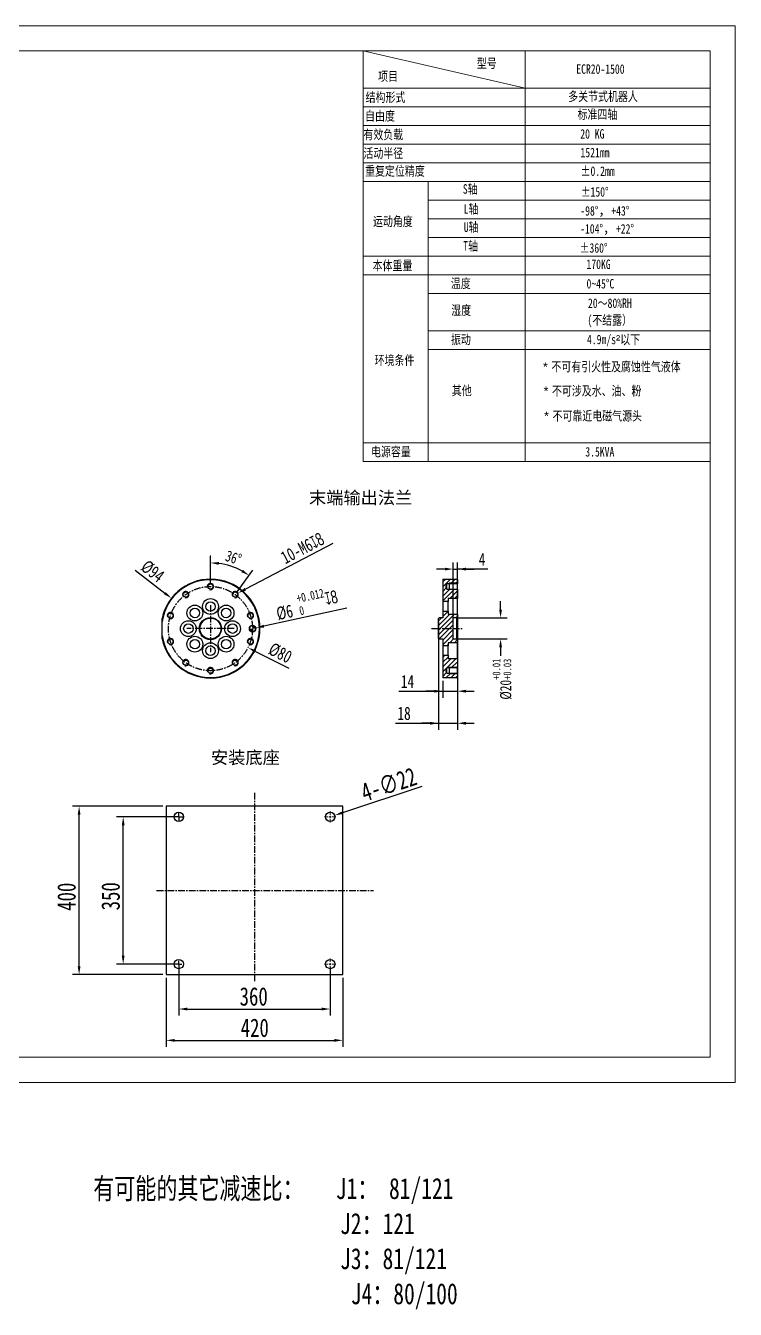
# Model space of a CAD drawing. Header units: millimetres. Extents: x 8 to 22425, y -1213 to 4973.
# Drawn here: x 11638 to 15011, y -1129 to 4973 of the extents above; entities that cross this region are included whole.
import ezdxf

# ---------------------------------------------------------------- set-up
doc = ezdxf.new("R2010")
doc.units = ezdxf.units.MM
doc.header["$PDSIZE"] = -1
for name, pattern in [('CENTER', [50.8, 31.75, -6.35, 6.35, -6.35]), ('CENTERX2', [20.32, 12.7, -2.54, 2.54, -2.54]), ('HIDDEN', [9.525, 6.35, -3.175])]:
    doc.linetypes.add(name, pattern=pattern)
for name, color, linetype, lineweight in [('DIM', 4, 'Continuous', 0), ('标注', 7, 'Continuous', 35), ('标注层', 161, 'Continuous', 25), ('粗实线层', 7, 'Continuous', 25)]:
    doc.layers.add(name, color=color, linetype=linetype, lineweight=lineweight)
doc.layers.add('中心线层', color=1, linetype='CENTERX2')
doc.styles.get("Standard").update_dxf_attribs({"font": 'hyswlongfangsong.ttf'})
doc.dimstyles.new('ISO-25', dxfattribs={"dimscale": 25, "dimtxt": 3.5, "dimasz": 1.6, "dimexe": 1.25, "dimexo": 0.625, "dimtad": 1, "dimdec": 0, "dimzin": 9, "dimdsep": 46, "dimtxsty": 'Standard', "dimcen": 2.5, "dimadec": 0, "dimazin": 2, "dimtfac": 1, "dimtdec": 0, "dimtofl": 0, "dimtmove": 0, "dimatfit": 3, "dimfxl": 1, "dimarcsym": 0})
pattern_1 = [(45, (-9196.337, 2186.65), (-11.22532, 11.22532), [])]

# ---------------------------------------------------------------- blocks, each defined once
blk = doc.blocks.new('SW_DOWELSYMBOL_0')
at = {"linetype": 'Continuous', "lineweight": 35}
h = blk.add_hatch(color=0, dxfattribs=at)
edge = h.paths.add_edge_path(flags=0)
edge.add_arc((0, 0), 3, 180, 270)
edge.add_line((0, -3), (0, 0))
edge.add_line((0, 0), (-3, 0))
h = blk.add_hatch(color=0, dxfattribs=at)
edge = h.paths.add_edge_path(flags=0)
edge.add_arc((0, 0), 3, 0, 90)
edge.add_line((0, 3), (0, 0))
edge.add_line((0, 0), (3, 0))
at = {"layer": '标注', "color": 0}
blk.add_circle((0, 0), 3, dxfattribs=at)
blk = doc.blocks.new('*D115')
at = {"color": 0, "lineweight": -2, "transparency": 16777216}
for p, q in [((13690.3, 2041.5), (13690.3, 1777.6)), ((13620.3, 1859), (13620.3, 1777.6)), ((13412.2, 1808.9), (13620.3, 1808.9)), ((13580.3, 1808.9), (13540.3, 1808.9)), ((13620.3, 1808.9), (13690.3, 1808.9)), ((13730.3, 1808.9), (13770.3, 1808.9))]:
    blk.add_line(p, q, dxfattribs=at)
at = {"color": 0, "transparency": 16777216}
for points in [[(13580.3, 1815.5), (13580.3, 1802.2), (13620.3, 1808.9)], [(13730.3, 1815.5), (13730.3, 1802.2), (13690.3, 1808.9)]]:
    blk.add_solid(points, dxfattribs=at)
at = {"layer": 'Defpoints', "color": 0, "transparency": 16777216}
for p in [(13690.3, 2057.1), (13620.3, 1874.6), (13690.3, 1808.9)]:
    blk.add_point(p, dxfattribs=at)
at = {"color": 0, "transparency": 16777216, "insert": (13452.7, 1855.1), "char_height": 87.5, "attachment_point": 5}
blk.add_mtext('{\\H0.7x;14}', dxfattribs=at)
blk = doc.blocks.new('*D116')
at = {"color": 0, "lineweight": -2, "transparency": 16777216}
for p, q in [((13895.2, 2197.1), (13895.2, 2237.1)), ((13694.6, 2157.1), (13926.4, 2157.1)), ((13694.6, 2057.1), (13926.4, 2057.1)), ((13895.2, 2017.1), (13895.2, 1977.1))]:
    blk.add_line(p, q, dxfattribs=at)
at = {"color": 0, "transparency": 16777216}
for points in [[(13888.5, 2197.1), (13901.9, 2197.1), (13895.2, 2157.1)], [(13888.5, 2017.1), (13901.9, 2017.1), (13895.2, 2057.1)]]:
    blk.add_solid(points, dxfattribs=at)
at = {"layer": 'Defpoints', "color": 0, "transparency": 16777216}
for p in [(13679, 2157.1), (13679, 2057.1), (13895.2, 2057.1)]:
    blk.add_point(p, dxfattribs=at)
at = {"color": 0, "transparency": 16777216, "insert": (13902.5, 1866.1), "char_height": 87.5, "attachment_point": 5, "rotation": 90}
blk.add_mtext('{\\H0.604x;%%C20\\H0.7x;\\S+0.01^ +0.03;}', dxfattribs=at)
blk = doc.blocks.new('*D117')
at = {"color": 0, "lineweight": -2, "transparency": 16777216}
for p, q in [((13630.3, 2389.4), (13590.3, 2389.4)), ((13670.3, 2072.7), (13670.3, 2420.7)), ((13670.3, 2389.4), (13690.3, 2389.4)), ((13690.3, 2070.2), (13690.3, 2420.7)), ((13835.2, 2389.4), (13690.3, 2389.4)), ((13730.3, 2389.4), (13770.3, 2389.4))]:
    blk.add_line(p, q, dxfattribs=at)
at = {"color": 0, "transparency": 16777216}
for points in [[(13630.3, 2396.1), (13630.3, 2382.8), (13670.3, 2389.4)], [(13730.3, 2396.1), (13730.3, 2382.8), (13690.3, 2389.4)]]:
    blk.add_solid(points, dxfattribs=at)
at = {"layer": 'Defpoints', "color": 0, "transparency": 16777216}
for p in [(13690.3, 2389.4), (13670.3, 2057.1), (13690.3, 2054.6)]:
    blk.add_point(p, dxfattribs=at)
at = {"color": 0, "transparency": 16777216, "insert": (13807.1, 2435.7), "char_height": 87.5, "attachment_point": 5}
blk.add_mtext('{\\H0.7x;4}', dxfattribs=at)
blk = doc.blocks.new('*D118')
at = {"color": 0, "lineweight": -2, "transparency": 16777216}
blk.add_line((12157.9, 2385), (12298.9, 2275.4), dxfattribs=at)
at = {"color": 0, "transparency": 16777216}
blk.add_solid([(12303, 2280.6), (12294.9, 2270.1), (12330.5, 2250.8)], dxfattribs=at)
at = {"layer": 'Defpoints', "color": 0, "transparency": 16777216}
for p in [(12330.5, 2250.8), (12701.5, 1962.3)]:
    blk.add_point(p, dxfattribs=at)
at = {"color": 0, "transparency": 16777216, "insert": (12241, 2379), "char_height": 87.5, "attachment_point": 5, "rotation": 322.12826}
blk.add_mtext('{\\H0.7x;%%C94}', dxfattribs=at)
blk = doc.blocks.new('*D119')
at = {"color": 0, "lineweight": -2, "transparency": 16777216}
blk.add_line((12730.1, 1998.1), (12888.1, 1918.1), dxfattribs=at)
at = {"color": 0, "transparency": 16777216}
blk.add_solid([(12733.1, 2004), (12727.1, 1992.1), (12694.4, 2016.1)], dxfattribs=at)
at = {"layer": 'Defpoints', "color": 0, "transparency": 16777216}
for p in [(12337.6, 2196.9), (12694.4, 2016.1)]:
    blk.add_point(p, dxfattribs=at)
at = {"color": 0, "transparency": 16777216, "insert": (12847.8, 1990.3), "char_height": 87.5, "attachment_point": 5, "rotation": 333.13145}
blk.add_mtext('{\\H0.7x;%%C80}', dxfattribs=at)
blk = doc.blocks.new('*D120')
at = {"color": 0, "lineweight": -2, "transparency": 16777216}
for p, q in [((12516, 2322.2), (12516, 2450.2)), ((12642.8, 2281), (12718, 2384.5))]:
    blk.add_line(p, q, dxfattribs=at)
blk.add_arc((12516, 2106.5), 312.4, 61.34165, 82.65835, dxfattribs=at)
at = {"color": 0, "transparency": 16777216}
for points in [[(12555.5, 2409.7), (12556.4, 2423), (12516, 2418.9)], [(12669.4, 2386.3), (12662.3, 2375), (12699.6, 2359.3)]]:
    blk.add_solid(points, dxfattribs=at)
at = {"layer": 'Defpoints', "color": 0, "transparency": 16777216}
for p in [(12643.1, 2391.9), (12516, 2306.5), (12633.6, 2268.3), (12516, 2106.5), (12516, 2106.5)]:
    blk.add_point(p, dxfattribs=at)
at = {"color": 0, "transparency": 16777216, "insert": (12625.6, 2443.6), "char_height": 87.5, "attachment_point": 5, "rotation": 342}
blk.add_mtext('{\\H0.604x;36°}', dxfattribs=at)
blk = doc.blocks.new('*D121')
at = {"color": 0, "lineweight": -2, "transparency": 16777216}
blk.add_line((13163.9, 2203.8), (12769.8, 2118.2), dxfattribs=at)
at = {"color": 0, "transparency": 16777216}
blk.add_solid([(12768.4, 2124.7), (12771.2, 2111.7), (12730.7, 2109.7)], dxfattribs=at)
at = {"layer": 'Defpoints', "color": 0, "transparency": 16777216}
for p in [(12701.4, 2103.4), (12730.7, 2109.7)]:
    blk.add_point(p, dxfattribs=at)
at = {"color": 0, "transparency": 16777216, "insert": (12973, 2227.1), "char_height": 87.5, "attachment_point": 5, "rotation": 12.25372}
blk.add_mtext('{\\H0.7x;%%C6 \\H0.7x;\\S+0.012^ 0;\\A1;\\fGDT|b0|i0|c0|p2;\\H1.42857x;\\W0.7;x8}', dxfattribs=at)
blk = doc.blocks.new('SW_CENTERMARKSYMBOL_0')
at = {"layer": '中心线层', "color": 0}
for p, q in [((-0.3, 0), (-9.45, 0)), ((0, 0), (-0.15, 0)), ((0, 0.3), (0, 9.45)), ((0, 0), (0, 0.15)), ((0, 0), (0, -0.15)), ((0, 0), (0.15, 0)), ((0.3, 0), (9.45, 0)), ((0, -0.3), (0, -9.45))]:
    blk.add_line(p, q, dxfattribs=at)
blk = doc.blocks.new('SW_CENTERMARKSYMBOL_1')
at = {"layer": '中心线层', "color": 0}
for p, q in [((-0.3, 0), (-7.65, 0)), ((0, 0), (-0.15, 0)), ((0, 0.3), (0, 7.65)), ((0, 0), (0, 0.15)), ((0, 0), (0, -0.15)), ((0, 0), (0.15, 0)), ((0.3, 0), (7.65, 0)), ((0, -0.3), (0, -7.65))]:
    blk.add_line(p, q, dxfattribs=at)
blk = doc.blocks.new('SW_CENTERMARKSYMBOL_2')
at = {"color": 0, "linetype": 'Continuous', "lineweight": 0}
for p, q in [((-5, 0), (-13.5, 0)), ((0, 0), (-2.5, 0)), ((0, 5), (0, 13.5)), ((0, 0), (0, 2.5)), ((0, 0), (0, -2.5)), ((0, 0), (2.5, 0)), ((5, 0), (13.5, 0)), ((0, -5), (0, -13.5))]:
    blk.add_line(p, q, dxfattribs=at)
blk = doc.blocks.new('SW_CENTERMARKSYMBOL_3')
at = {"color": 0, "linetype": 'Continuous', "lineweight": 0}
for p, q in [((-5, 0), (-13.5, 0)), ((0, 0), (-2.5, 0)), ((0, 5), (0, 13.5)), ((0, 0), (0, 2.5)), ((0, 0), (0, -2.5)), ((0, 0), (2.5, 0)), ((5, 0), (13.5, 0)), ((0, -5), (0, -13.5))]:
    blk.add_line(p, q, dxfattribs=at)
blk = doc.blocks.new('*D122')
at = {"color": 0, "lineweight": -2, "transparency": 16777216}
for p, q in [((12289.6, 1261.8), (11860.3, 1261.8)), ((11891.5, 501.8), (11891.5, 1221.8)), ((12289.6, 461.8), (11860.3, 461.8))]:
    blk.add_line(p, q, dxfattribs=at)
at = {"color": 0, "transparency": 16777216}
for points in [[(11884.9, 1221.8), (11898.2, 1221.8), (11891.5, 1261.8)], [(11884.9, 501.8), (11898.2, 501.8), (11891.5, 461.8)]]:
    blk.add_solid(points, dxfattribs=at)
at = {"layer": 'Defpoints', "color": 0, "transparency": 16777216}
for p in [(11891.5, 1261.8), (12305.3, 1261.8), (12305.3, 461.8)]:
    blk.add_point(p, dxfattribs=at)
at = {"color": 0, "transparency": 16777216, "insert": (11832.1, 831.8), "char_height": 87.5, "attachment_point": 5, "rotation": 90}
blk.add_mtext('400', dxfattribs=at)
blk = doc.blocks.new('*D123')
at = {"color": 0, "lineweight": -2, "transparency": 16777216}
for p, q in [((12305.3, 446.2), (12305.3, 117.8)), ((13145.3, 446.2), (13145.3, 117.8)), ((12345.3, 149), (13105.3, 149))]:
    blk.add_line(p, q, dxfattribs=at)
at = {"color": 0, "transparency": 16777216}
for points in [[(12345.3, 155.7), (12345.3, 142.4), (12305.3, 149)], [(13105.3, 155.7), (13105.3, 142.4), (13145.3, 149)]]:
    blk.add_solid(points, dxfattribs=at)
at = {"layer": 'Defpoints', "color": 0, "transparency": 16777216}
for p in [(12305.3, 461.8), (13145.3, 461.8), (13145.3, 149)]:
    blk.add_point(p, dxfattribs=at)
at = {"color": 0, "transparency": 16777216, "insert": (12726.5, 208.4), "char_height": 87.5, "attachment_point": 5}
blk.add_mtext('420', dxfattribs=at)
blk = doc.blocks.new('*D124')
at = {"color": 0, "lineweight": -2, "transparency": 16777216}
for p, q in [((12349.6, 1211.8), (12069.8, 1211.8)), ((12101.1, 551.8), (12101.1, 1171.8)), ((12349.9, 511.8), (12069.8, 511.8))]:
    blk.add_line(p, q, dxfattribs=at)
at = {"color": 0, "transparency": 16777216}
for points in [[(12094.4, 1171.8), (12107.7, 1171.8), (12101.1, 1211.8)], [(12094.4, 551.8), (12107.7, 551.8), (12101.1, 511.8)]]:
    blk.add_solid(points, dxfattribs=at)
at = {"layer": 'Defpoints', "color": 0, "transparency": 16777216}
for p in [(12101.1, 1211.8), (12365.3, 1211.8), (12365.6, 511.8)]:
    blk.add_point(p, dxfattribs=at)
at = {"color": 0, "transparency": 16777216, "insert": (12041.7, 834.1), "char_height": 87.5, "attachment_point": 5, "rotation": 90}
blk.add_mtext('350', dxfattribs=at)
blk = doc.blocks.new('*D125')
at = {"color": 0, "lineweight": -2, "transparency": 16777216}
for p, q in [((12365.3, 495.6), (12365.3, 266.8)), ((13085.3, 496.2), (13085.3, 266.8)), ((12405.3, 298), (13045.3, 298))]:
    blk.add_line(p, q, dxfattribs=at)
at = {"color": 0, "transparency": 16777216}
for points in [[(12405.3, 304.7), (12405.3, 291.4), (12365.3, 298)], [(13045.3, 304.7), (13045.3, 291.4), (13085.3, 298)]]:
    blk.add_solid(points, dxfattribs=at)
at = {"layer": 'Defpoints', "color": 0, "transparency": 16777216}
for p in [(12365.3, 511.2), (13085.3, 511.8), (13085.3, 298)]:
    blk.add_point(p, dxfattribs=at)
at = {"color": 0, "transparency": 16777216, "insert": (12721.6, 357.4), "char_height": 87.5, "attachment_point": 5}
blk.add_mtext('360', dxfattribs=at)
blk = doc.blocks.new('*D126')
at = {"color": 0, "lineweight": -2, "transparency": 16777216}
blk.add_line((13520.7, 1355.8), (13144.1, 1231.3), dxfattribs=at)
at = {"color": 0, "transparency": 16777216}
blk.add_solid([(13142, 1237.6), (13146.2, 1225), (13106.1, 1218.7)], dxfattribs=at)
at = {"layer": 'Defpoints', "color": 0, "transparency": 16777216}
for p in [(13064.4, 1204.9), (13106.1, 1218.7)]:
    blk.add_point(p, dxfattribs=at)
at = {"color": 0, "transparency": 16777216, "insert": (13363.4, 1366.4), "char_height": 87.5, "attachment_point": 5, "rotation": 18.29761}
blk.add_mtext('4-∅22', dxfattribs=at)
blk = doc.blocks.new('*D127')
at = {"color": 0, "lineweight": -2, "transparency": 16777216}
for p, q in [((13600.3, 2139), (13600.3, 1625.2)), ((13690.3, 2139), (13690.3, 1625.2)), ((13396.2, 1656.5), (13600.3, 1656.5)), ((13560.3, 1656.5), (13520.3, 1656.5)), ((13600.3, 1656.5), (13690.3, 1656.5)), ((13730.3, 1656.5), (13770.3, 1656.5))]:
    blk.add_line(p, q, dxfattribs=at)
at = {"color": 0, "transparency": 16777216}
for points in [[(13560.3, 1663.1), (13560.3, 1649.8), (13600.3, 1656.5)], [(13730.3, 1663.1), (13730.3, 1649.8), (13690.3, 1656.5)]]:
    blk.add_solid(points, dxfattribs=at)
at = {"layer": 'Defpoints', "color": 0, "transparency": 16777216}
for p in [(13600.3, 2154.6), (13690.3, 2154.6), (13690.3, 1656.5)]:
    blk.add_point(p, dxfattribs=at)
at = {"color": 0, "transparency": 16777216, "insert": (13436.3, 1703.3), "char_height": 87.5, "attachment_point": 5}
blk.add_mtext('{\\H0.71429x;18}', dxfattribs=at)

msp = doc.modelspace()

# ---------------------------------------------------------------- hatches: boundary and pattern name
at = {"lineweight": 5, "true_color": 0x67adff}
h = msp.add_hatch(dxfattribs=at)
h.set_pattern_fill('ANSI31', color=161, scale=5, style=0)
h.set_pattern_definition(pattern_1)
h.paths.add_polyline_path([(13645.3, 2249.6), (13690.3, 2249.6), (13690.3, 2294.6), (13640.3, 2294.6), (13632.7, 2307.1), (13640.3, 2319.6), (13690.3, 2319.6), (13690.3, 2339.6), (13687.8, 2342.1), (13622.8, 2342.1), (13620.3, 2339.6), (13620.3, 2234.6), (13645.3, 2234.6)], flags=0)
h = msp.add_hatch(dxfattribs=at)
h.set_pattern_fill('ANSI31', color=161, scale=5, style=0)
h.set_pattern_definition([(45, (12657.945, 1493.229), (-11.22532, 11.22532), [])])
h.paths.add_polyline_path([(13620.3, 2189.6), (13620.3, 2157.1), (13602.8, 2157.1), (13600.3, 2154.6), (13600.3, 2059.6), (13602.8, 2057.1), (13620.3, 2057.1), (13620.3, 2024.6), (13645.3, 2024.6), (13645.3, 2039.6), (13690.3, 2039.6), (13690.3, 2054.6), (13687.8, 2057.1), (13670.3, 2057.1), (13670.3, 2157.1), (13687.8, 2157.1), (13690.3, 2159.6), (13690.3, 2174.6), (13645.3, 2174.6), (13645.3, 2189.6)], flags=0)
h = msp.add_hatch(dxfattribs=at)
h.set_pattern_fill('ANSI31', color=161, scale=5, style=0)
h.set_pattern_definition(pattern_1)
h.paths.add_polyline_path([(13645.3, 1964.6), (13645.3, 1979.6), (13620.3, 1979.6), (13620.3, 1874.6), (13622.8, 1872.1), (13687.8, 1872.1), (13690.3, 1874.6), (13690.3, 1894.6), (13640.3, 1894.6), (13632.7, 1907.1), (13640.3, 1919.6), (13690.3, 1919.6), (13690.3, 1964.6)], flags=0)

# ---------------------------------------------------------------- linework, layer by layer
at = {"color": 0, "linetype": 'Continuous', "lineweight": 0}
for p, q in [((15011.2, 4972.7), (7906.7, 4972.7)), ((15011.2, -50.7), (15011.2, 4972.7))]:
    msp.add_line(p, q, dxfattribs=at)
at = {"color": 0, "linetype": 'Continuous', "lineweight": 15}
for p, q in [((14891.6, 4853.1), (8026.3, 4853.1)), ((14891.6, 68.9), (14891.6, 4853.1))]:
    msp.add_line(p, q, dxfattribs=at)
msp.add_line((13097.7, 2511.3), (12682.3, 2293.8))
at = {"color": 7, "linetype": 'HIDDEN', "lineweight": 18}
msp.add_line((12516, 2453.7), (12516, 2422), dxfattribs=at)
at = {"color": 161, "lineweight": 30, "true_color": 0x67adff}
for p, q in [((13622.8, 2342.1), (13620.3, 2339.6)), ((13620.3, 2339.6), (13620.3, 2234.6)), ((13622.8, 2342.1), (13687.8, 2342.1)), ((13640.3, 2319.6), (13632.7, 2307.1)), ((13690.3, 2319.6), (13640.3, 2319.6)), ((13640.3, 2294.6), (13640.3, 2319.6)), ((13690.3, 2322.1), (13650.3, 2322.1)), ((13650.3, 2322.1), (13650.3, 2292.1)), ((13690.3, 2339.6), (13687.8, 2342.1)), ((13690.3, 2339.6), (13690.3, 2319.6)), ((13690.3, 2294.6), (13690.3, 2319.6)), ((13632.7, 2307.1), (13640.3, 2294.6)), ((13640.3, 2294.6), (13690.3, 2294.6)), ((13690.3, 2292.1), (13650.3, 2292.1)), ((13690.3, 2294.6), (13690.3, 2249.6)), ((13645.3, 2234.6), (13620.3, 2234.6)), ((13620.3, 2234.6), (13620.3, 2189.6)), ((13645.3, 2249.6), (13645.3, 2234.6)), ((13690.3, 2249.6), (13645.3, 2249.6)), ((13645.3, 2189.6), (13645.3, 2234.6)), ((13690.3, 2174.6), (13690.3, 2249.6)), ((12286, 2072.5), (12286, 2140.5)), ((13602.8, 2157.1), (13600.3, 2154.6)), ((13600.3, 2059.6), (13600.3, 2154.6)), ((13620.3, 2157.1), (13602.8, 2157.1)), ((13620.3, 2189.6), (13645.3, 2189.6)), ((13620.3, 2189.6), (13620.3, 2157.1)), ((13645.3, 2189.6), (13645.3, 2174.6)), ((13645.3, 2174.6), (13690.3, 2174.6)), ((13687.8, 2157.1), (13670.3, 2157.1)), ((13670.3, 2057.1), (13670.3, 2157.1)), ((13687.8, 2157.1), (13690.3, 2159.6)), ((13687.8, 2057.1), (13687.8, 2157.1)), ((13690.3, 2174.6), (13690.3, 2159.6)), ((13690.3, 2159.6), (13690.3, 2054.6)), ((13600.3, 2059.6), (13602.8, 2057.1)), ((13602.8, 2057.1), (13620.3, 2057.1)), ((13620.3, 2057.1), (13620.3, 2024.6)), ((13645.3, 2024.6), (13620.3, 2024.6)), ((13620.3, 2024.6), (13620.3, 1979.6)), ((13690.3, 2039.6), (13645.3, 2039.6)), ((13645.3, 2039.6), (13645.3, 2024.6)), ((13645.3, 1979.6), (13645.3, 2024.6)), ((13670.3, 2057.1), (13687.8, 2057.1)), ((13690.3, 2054.6), (13687.8, 2057.1)), ((13690.3, 2054.6), (13690.3, 2039.6)), ((13690.3, 1964.6), (13690.3, 2039.6)), ((13620.3, 1979.6), (13620.3, 1874.6)), ((13620.3, 1979.6), (13645.3, 1979.6)), ((13645.3, 1979.6), (13645.3, 1964.6)), ((13645.3, 1964.6), (13690.3, 1964.6)), ((13690.3, 1964.6), (13690.3, 1919.6)), ((13640.3, 1919.6), (13632.7, 1907.1)), ((13632.7, 1907.1), (13640.3, 1894.6)), ((13690.3, 1919.6), (13640.3, 1919.6)), ((13640.3, 1894.6), (13640.3, 1919.6)), ((13640.3, 1894.6), (13690.3, 1894.6)), ((13690.3, 1922.1), (13650.3, 1922.1)), ((13650.3, 1922.1), (13650.3, 1892.1)), ((13690.3, 1892.1), (13650.3, 1892.1)), ((13690.3, 1894.6), (13690.3, 1919.6)), ((13690.3, 1894.6), (13690.3, 1874.6)), ((13620.3, 1874.6), (13622.8, 1872.1)), ((13687.8, 1872.1), (13622.8, 1872.1)), ((13687.8, 1872.1), (13690.3, 1874.6)), ((12305.3, 1261.8), (12305.3, 461.8)), ((13145.3, 1261.8), (12305.3, 1261.8)), ((13145.3, 461.8), (13145.3, 1261.8)), ((12305.3, 461.8), (13145.3, 461.8))]:
    msp.add_line(p, q, dxfattribs=at)
at = {"color": 1, "linetype": 'CENTER'}
for p, q in [((12516, 2218.7), (12516, 1994.4)), ((12628.2, 2106.5), (12403.9, 2106.5)), ((13566.1, 2107.6), (13715.5, 2107.8)), ((12725.3, 1325.7), (12725.3, 428.3)), ((12260.2, 861.8), (13291.4, 861.8))]:
    msp.add_line(p, q, dxfattribs=at)
at = {"color": 7, "linetype": 'Continuous', "lineweight": 15}
msp.add_line((8026.3, 68.9), (14891.6, 68.9), dxfattribs=at)
at = {"color": 7, "linetype": 'Continuous', "lineweight": 0}
msp.add_line((7906.7, -50.7), (15011.2, -50.7), dxfattribs=at)
at = {"color": 161, "lineweight": 30, "true_color": 0x67adff}
for centre, radius in [((12516, 2306.5), 12.5), ((12398.5, 2268.3), 12.5), ((12633.6, 2268.3), 12.5), ((12441.8, 2180.8), 37.5), ((12441.8, 2180.8), 22.5), ((12516, 2211.5), 37.5), ((12516, 2211.5), 22.5), ((12590.3, 2180.8), 37.5), ((12590.3, 2180.8), 22.5), ((12325.8, 2168.3), 12.5), ((12411, 2106.5), 37.5), ((12516, 2106.5), 52.5), ((12516, 2106.5), 50), ((12621, 2106.5), 37.5), ((12411, 2106.5), 22.5), ((12621, 2106.5), 22.5), ((12325.8, 2044.7), 12.5), ((12441.8, 2032.3), 37.5), ((12441.8, 2032.3), 22.5), ((12516, 2001.5), 37.5), ((12516, 2001.5), 22.5), ((12590.3, 2032.3), 37.5), ((12590.3, 2032.3), 22.5), ((12706.2, 2044.7), 12.5), ((12398.5, 1944.7), 12.5), ((12633.6, 1944.7), 12.5), ((12516, 1906.5), 12.5), ((12365.3, 1211.8), 22), ((13085.3, 1211.8), 22), ((12365.3, 511.8), 22), ((13085.3, 511.8), 22)]:
    msp.add_circle(centre, radius, dxfattribs=at)
at = {"color": 1, "linetype": 'CENTER'}
msp.add_circle((12516, 2106.5), 200, dxfattribs=at)
at = {"color": 161, "linetype": 'Continuous', "lineweight": 25, "true_color": 0x67adff}
msp.add_circle((12706.2, 2168.3), 12.5, dxfattribs=at)
at = {"color": 161, "lineweight": 30, "true_color": 0x67adff}
for centre, radius, start, end in [((12516, 2106.5), 235, 191.84027, 168.15973), ((12516, 2106.5), 232.5, 188.40981, 171.59019), ((12516, 2306.5), 15, 255, 195), ((12398.5, 2268.3), 15, 255, 195), ((12633.6, 2268.3), 15, 255, 195), ((12325.8, 2168.3), 15, 255, 195), ((12706.2, 2168.3), 15, 255, 195), ((12325.8, 2044.7), 15, 255, 195), ((12706.2, 2044.7), 15, 255, 195), ((12398.5, 1944.7), 15, 255, 195), ((12633.6, 1944.7), 15, 255, 195), ((12516, 1906.5), 15, 255, 195)]:
    msp.add_arc(centre, radius, start, end, dxfattribs=at)
for points in [[(12286, 2140.5), (12286, 2145.3), (12286, 2150), (12286, 2154.8)], [(12286, 2058.3), (12286, 2063), (12286, 2067.8), (12286, 2072.5)]]:
    msp.add_open_spline(points, degree=3, dxfattribs=at)
msp.add_solid([(12679.2, 2299.8), (12685.4, 2287.9), (12646.9, 2275.3)])
at = {"layer": 'DIM', "color": 0, "linetype": 'Continuous', "lineweight": 0}
for p, q in [((13241.2, 4853.1), (14012.3, 4675.7)), ((13241.2, 4853.1), (14891.6, 4853.1)), ((13241.2, 4853.1), (13241.2, 2901.5)), ((14012.3, 4853.1), (14012.3, 2901.5)), ((14891.6, 4853.1), (14891.6, 1923.4))]:
    msp.add_line(p, q, dxfattribs=at)
at = {"layer": '标注层', "color": 0, "linetype": 'Continuous', "lineweight": 15}
for p, q in [((13241.2, 4675.7), (14891.6, 4675.7)), ((13241.2, 4587.1), (14891.6, 4587.1)), ((13241.2, 4498.4), (14891.6, 4498.4)), ((13241.2, 4409.7), (14891.6, 4409.7)), ((13241.2, 4321), (14891.6, 4321)), ((13241.2, 4232.4), (14891.6, 4232.4)), ((13241.2, 4232.4), (14891.6, 4232.4)), ((13551.6, 4232.4), (13551.6, 2902.3)), ((13551.6, 4143.7), (14891.6, 4143.7)), ((13551.6, 4055), (14891.6, 4055)), ((13551.6, 4055), (14891.6, 4055)), ((13551.6, 3966.4), (14891.6, 3966.4)), ((13551.6, 3966.4), (14891.6, 3966.4)), ((13241.2, 3877.7), (14891.6, 3877.7)), ((13241.2, 3788.2), (14891.6, 3788.2)), ((13241.2, 3788.2), (14891.6, 3788.2)), ((13551.6, 3788.2), (13551.6, 2990.1)), ((13551.6, 3699.5), (14891.6, 3699.5)), ((13551.6, 3522.2), (14891.6, 3522.2)), ((13551.6, 3433.5), (14891.6, 3433.5)), ((13241.2, 2990.1), (14891.6, 2990.1)), ((13241.2, 2901.5), (14891.6, 2901.5))]:
    msp.add_line(p, q, dxfattribs=at)
at = {"layer": '粗实线层', "linetype": 'Continuous'}
msp.add_circle((12716, 2106.5), 15, dxfattribs=at)

# ---------------------------------------------------------------- block references
at = {"color": 161, "linetype": 'Continuous', "lineweight": 25, "true_color": 0x67adff, "xscale": 5, "yscale": 5, "zscale": 5}
msp.add_blockref('SW_DOWELSYMBOL_0', (12716, 2106.5), dxfattribs=at)
at = {"color": 1, "linetype": 'CENTER', "xscale": 2, "yscale": 2, "zscale": 2}
for name, p in [('SW_CENTERMARKSYMBOL_0', (12365.3, 1211.8)), ('SW_CENTERMARKSYMBOL_3', (13085.3, 1211.8)), ('SW_CENTERMARKSYMBOL_1', (12365.3, 511.8)), ('SW_CENTERMARKSYMBOL_2', (13085.3, 511.8))]:
    msp.add_blockref(name, p, dxfattribs=at)

# ---------------------------------------------------------------- texts
at = {"attachment_point": 1}
for s, width, heights, insert, char_height in [('{\\fSimSun|b0|i0|c134|p2;末端输出法兰}', 605.79, [0], (12984.5, 2758.9), 60), ('{\\fSimSun|b0|i0|c134|p2;安装底座}', 489.267, [0], (12518.4, 1523.7), 60), ('有可能的其它减速比：   J1： 81/121\\P                       J2：121\\P                       J3：81/121\\P                        J4：80/100', 2059.311, [818.7], (11958.7, -505), 100)]:
    msp.add_mtext_dynamic_manual_height_columns(s, width=width, gutter_width=17.5, heights=heights, dxfattribs=dict(at, insert=insert, char_height=char_height))
at = {"insert": (12953.2, 2488.6), "char_height": 87.5, "attachment_point": 5, "rotation": 27.6309}
msp.add_mtext('{\\H0.7x;10-M6\\A1;\\fGDT|b0|i0|c0|p2;\\W0.7;x8}', dxfattribs=at)
at = {"layer": '标注层', "color": 0, "linetype": 'Continuous', "lineweight": 15, "char_height": 45, "attachment_point": 1}
for s, insert, width in [('型号', (13782.2, 4816.6), 444.565), ('ECR20-1500', (14255.1, 4789), 444.565), ('项目', (13312.9, 4754.5), 444.565), ('结构形式', (13253.5, 4655.1), 444.565), ('多关节式机器人', (14216.8, 4659), 444.565), ('标准四轴', (14261.2, 4573.8), 444.565), ('自由度', (13251.1, 4566.4), 444.565), ('有效负载', (13243.2, 4477.7), 444.565), ('20 KG', (14274.1, 4480.8), 444.565), ('活动半径', (13243.2, 4389.1), 444.565), ('1521mm', (14275.1, 4392), 444.565), ('重复定位精度', (13251.1, 4304.6), 444.565), ('%%P0.2mm', (14276.7, 4303.8), 444.565), ('S轴', (13715.7, 4218.8), 444.565), ('%%P150%%D', (14276.9, 4205), 444.565), ('L轴', (13720.1, 4123.7), 444.565), ('-98°{\\fSimSun|b0|i0|c134|p2;，}+43°', (14274.4, 4114.9), 444.565), ('运动角度', (13288.8, 4064.8), 444.565), ('U轴', (13720.1, 4037.6), 444.565), ('-104°{\\fSimSun|b0|i0|c134|p2;，}+22°', (14273.4, 4029.4), 444.565), ('T轴', (13717.7, 3948.4), 444.565), ('%%P360%%D', (14271.9, 3938.6), 444.565), ('本体重量', (13286.9, 3855.2), 444.565), ('170KG', (14303.6, 3860.9), 444.565), ('温度', (13658.8, 3770.3), 444.565), ('0~45%%DC', (14303.8, 3768.4), 444.565), ('20～80%RH', (14310.8, 3676.1), 444.565), ('湿度', (13660.6, 3642.8), 444.565), ('(不结露）', (14308.1, 3595.7), 444.565), ('振动', (13659.5, 3503.8), 444.565), ('4.9m/s{\\farial|b0|i0|c0|p2;\\H0.9583x;²\\fHYSWLongFangSong|b0|i0|c134|p2;\\H1.044x;以下}', (14306.1, 3503.7), 444.565), ('环境条件', (13296.6, 3405.2), 444.565), ('{\\farial|b0|i0|c134|p2;\\H0.9583x;* \\fHYSWLongFangSong|b0|i0|c134|p2;\\H1.044x;不可有引火性及腐蚀性气液体}', (14096.5, 3374.4), 680.829), ('其他', (13663.5, 3260.6), 444.565), ('{\\farial|b0|i0|c134|p2;\\H0.9583x;* \\fHYSWLongFangSong|b0|i0|c134|p2;\\H1.044x;不可涉及水、油、粉}', (14099.3, 3259.5), 673.341), ('{\\farial|b0|i0|c134|p2;\\H0.9583x;* \\fHYSWLongFangSong|b0|i0|c134|p2;\\H1.044x;不可靠近电磁气源头}', (14101.9, 3140.2), 834.95), ('电源容量', (13279.2, 2970.2), 444.565), ('3.5KVA', (14298.1, 2969.5), 444.565)]:
    msp.add_mtext(s, dxfattribs=dict(at, insert=insert, width=width))

# ---------------------------------------------------------------- dimensions: what is measured, and where the dimension line sits
dim = msp.add_angular_dim_2l(base=(12643.1, 2391.9), line1=((12516, 2106.5), (12516, 2306.5)), line2=((12633.6, 2268.3), (12516, 2106.5)), text='{\\H0.604x;<>}', dimstyle='ISO-25')
dim.commit()
dim.dimension.update_dxf_attribs({"geometry": '*D120', "text_midpoint": (12625.6, 2443.6)})
for p1, p2, text, picture, middle in [((12701.5, 1962.3), (12330.5, 2250.8), '{\\H0.7x;%%C94}', '*D118', (12241, 2379)), ((12701.4, 2103.4), (12730.7, 2109.7), '{\\H0.7x;%%C6 \\H0.7x;\\S+0.012^ 0;\\A1;\\fGDT|b0|i0|c0|p2;\\H1.42857x;\\W0.7;x8}', '*D121', (12973, 2227.1))]:
    dim = msp.add_diameter_dim_2p(p1=p1, p2=p2, text=text, dimstyle='ISO-25', override={"dimcen": 0})
    dim.commit()
    dim.dimension.update_dxf_attribs({"geometry": picture, "text_midpoint": middle})
for base, p1, p2, text, picture, middle in [((13690.3, 2389.4), (13670.3, 2057.1), (13690.3, 2054.6), '{\\H0.7x;4}', '*D117', (13807.1, 2389.4)), ((13690.3, 1656.5), (13600.3, 2154.6), (13690.3, 2154.6), '{\\H0.71429x;18}', '*D127', (13436.3, 1656.5)), ((13690.3, 1808.9), (13620.3, 1874.6), (13690.3, 2057.1), '{\\H0.7x;14}', '*D115', (13452.7, 1766.3))]:
    dim = msp.add_linear_dim(base=base, p1=p1, p2=p2, text=text, dimstyle='ISO-25', override={"dimtmove": 1})
    dim.commit()
    dim.dimension.update_dxf_attribs({"geometry": picture, "text_midpoint": middle, "dimtype": 160})
dim = msp.add_linear_dim(base=(13895.2, 2057.1), p1=(13679, 2157.1), p2=(13679, 2057.1), angle=90, text='{\\H0.604x;%%C20\\H0.7x;\\S+0.01^ +0.03;}', dimstyle='ISO-25', override={"dimtmove": 1})
dim.commit()
dim.dimension.update_dxf_attribs({"geometry": '*D116', "text_midpoint": (13959.2, 1866.1), "dimtype": 160})
for p1, p2, text, override, picture, middle in [((12337.6, 2196.9), (12694.4, 2016.1), '{\\H0.7x;%%C80}', {"dimcen": 0, "dimatfit": 0}, '*D119', (12826.9, 1949)), ((13064.4, 1204.9), (13106.1, 1218.7), '4-<>', {"dimlfac": 0.5, "dimcen": 0}, '*D126', (13382.1, 1310))]:
    dim = msp.add_diameter_dim_2p(p1=p1, p2=p2, text=text, dimstyle='ISO-25', override=override)
    dim.commit()
    dim.dimension.update_dxf_attribs({"geometry": picture, "text_midpoint": middle, "dimtype": 163})
for base, p1, p2, picture, middle in [((11891.5, 1261.8), (12305.3, 461.8), (12305.3, 1261.8), '*D122', (11891.5, 831.8)), ((12101.1, 1211.8), (12365.6, 511.8), (12365.3, 1211.8), '*D124', (12101.1, 834.1))]:
    dim = msp.add_linear_dim(base=base, p1=p1, p2=p2, angle=90, dimstyle='ISO-25', override={"dimlfac": 0.5, "dimcen": 0})
    dim.commit()
    dim.dimension.update_dxf_attribs({"geometry": picture, "text_midpoint": middle, "dimtype": 160})
for base, p1, p2, picture, middle in [((13085.3, 298), (12365.3, 511.2), (13085.3, 511.8), '*D125', (12721.6, 298)), ((13145.3, 149), (12305.3, 461.8), (13145.3, 461.8), '*D123', (12726.5, 149))]:
    dim = msp.add_linear_dim(base=base, p1=p1, p2=p2, dimstyle='ISO-25', override={"dimlfac": 0.5, "dimcen": 0})
    dim.commit()
    dim.dimension.update_dxf_attribs({"geometry": picture, "text_midpoint": middle, "dimtype": 160})

doc.saveas('drawing.dxf')
